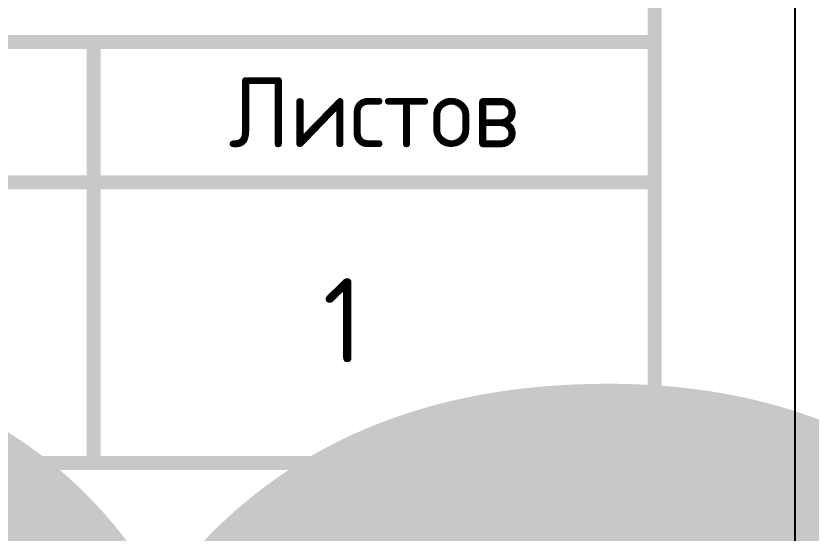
# Model space of a CAD drawing. Header units: metres. Extents: x 1563 to 4966, y -517 to 1463.
# Drawn here: x 3150.12 to 3178.47, y 467.44 to 485.86 of the extents above; entities that cross this region are included whole.
import ezdxf
from ezdxf.enums import TextEntityAlignment as Align

# ---------------------------------------------------------------- set-up
doc = ezdxf.new("R2018")
doc.units = ezdxf.units.M
doc.styles.get("Standard").update_dxf_attribs({"font": 'GOST Common.ttf'})

# ---------------------------------------------------------------- blocks, each defined once
blk = doc.blocks.new('*U324')
blk.add_attdef('РАЗРАБОТАЛ', text='', height=2.5).set_placement((250.501, -264.224), align=Align.MIDDLE_LEFT)
at = {"flags": 8}
for tag, height, p in [('ДАТА', 2.5, (290.074, -264.402)), ('ЛИСТ', 3, (386.388, -271.915)), ('ЛИСТОВ', 3, (403.888, -271.915)), ('ФОРМАТ', 3, (380.972, -294.745))]:
    blk.add_attdef(tag, text='', height=height, dxfattribs=at).set_placement(p, align=Align.MIDDLE_CENTER)
blk.add_attdef('ПРОВЕРИЛ', (250.749, -270.729), '', height=2.5)
at = {"lineweight": 30, "flags": 104}
for tag, p in [('ТЕПЛОВЫЕ_СЕТИ', (330, -269.5)), ('ИМЯ_ЧЕРТЕЖА', (330, -284.5))]:
    blk.add_attdef(tag, text='', height=3, dxfattribs=at).set_placement(p, align=Align.MIDDLE_CENTER)
blk = doc.blocks.new('*U323')
blk.add_lwpolyline([(0, 297), (420, 297), (420, -297), (0, -297)], close=True)
at = {"const_width": 0.5}
blk.add_lwpolyline([(20, 292), (415, 292), (415, -292), (20, -292)], close=True, dxfattribs=at)
for points in [[(230, -262), (415, -262)], [(395, -262), (395, -277)], [(365, -267), (415, -267)], [(295, -277), (415, -277)]]:
    blk.add_lwpolyline(points, dxfattribs=at)
blk.add_text('Листов', height=2.5).set_placement((405, -264.5), align=Align.MIDDLE_CENTER)
blk.add_attdef('РАЗРАБОТАЛ', text='', height=2.5).set_placement((250.501, -264.224), align=Align.MIDDLE_LEFT)
at = {"flags": 8}
for tag, height, p in [('ДАТА', 2.5, (290.074, -264.402)), ('ЛИСТ', 3, (386.388, -271.915)), ('ЛИСТОВ', 3, (403.888, -271.915)), ('ФОРМАТ', 3, (380.972, -294.745))]:
    blk.add_attdef(tag, text='', height=height, dxfattribs=at).set_placement(p, align=Align.MIDDLE_CENTER)
blk.add_attdef('ПРОВЕРИЛ', (250.749, -270.729), '', height=2.5)
at = {"lineweight": 30, "flags": 104}
for tag, p in [('ТЕПЛОВЫЕ_СЕТИ', (330, -269.5)), ('ИМЯ_ЧЕРТЕЖА', (330, -284.5))]:
    blk.add_attdef(tag, text='', height=3, dxfattribs=at).set_placement(p, align=Align.MIDDLE_CENTER)

msp = doc.modelspace()

# ---------------------------------------------------------------- block references
ref = msp.add_blockref('*U323', (2757.888, 746.9327))
ref.add_attrib('ЛИСТОВ', '1', dxfattribs={"height": 3}).set_placement((3161.7758, 475.0174), align=Align.MIDDLE_CENTER)
lines = msp.add_mtext('Архитектурно-строительные решения', dxfattribs={"insert": (3087.888, 477.4327), "char_height": 70, "attachment_point": 1})
ref.add_attrib('ТЕПЛОВЫЕ_СЕТИ', '', (3087.888, 477.4327), dxfattribs={"flags": 104}).embed_mtext(lines)
ref = msp.add_blockref('*U324', (2189.9186, 757.5109))
lines = msp.add_mtext('Ковер №1, №2', dxfattribs={"insert": (2519.9186, 473.0109), "char_height": 70, "attachment_point": 1})
ref.add_attrib('ИМЯ_ЧЕРТЕЖА', '', (2519.9186, 473.0109), dxfattribs={"flags": 104}).embed_mtext(lines)
lines = msp.add_mtext('Архитектурно-строительные\\Pрешения. ', dxfattribs={"insert": (2519.9186, 488.0109), "char_height": 70, "attachment_point": 1})
ref.add_attrib('ТЕПЛОВЫЕ_СЕТИ', '', (2519.9186, 488.0109), dxfattribs={"flags": 104}).embed_mtext(lines)

doc.saveas('drawing.dxf')
